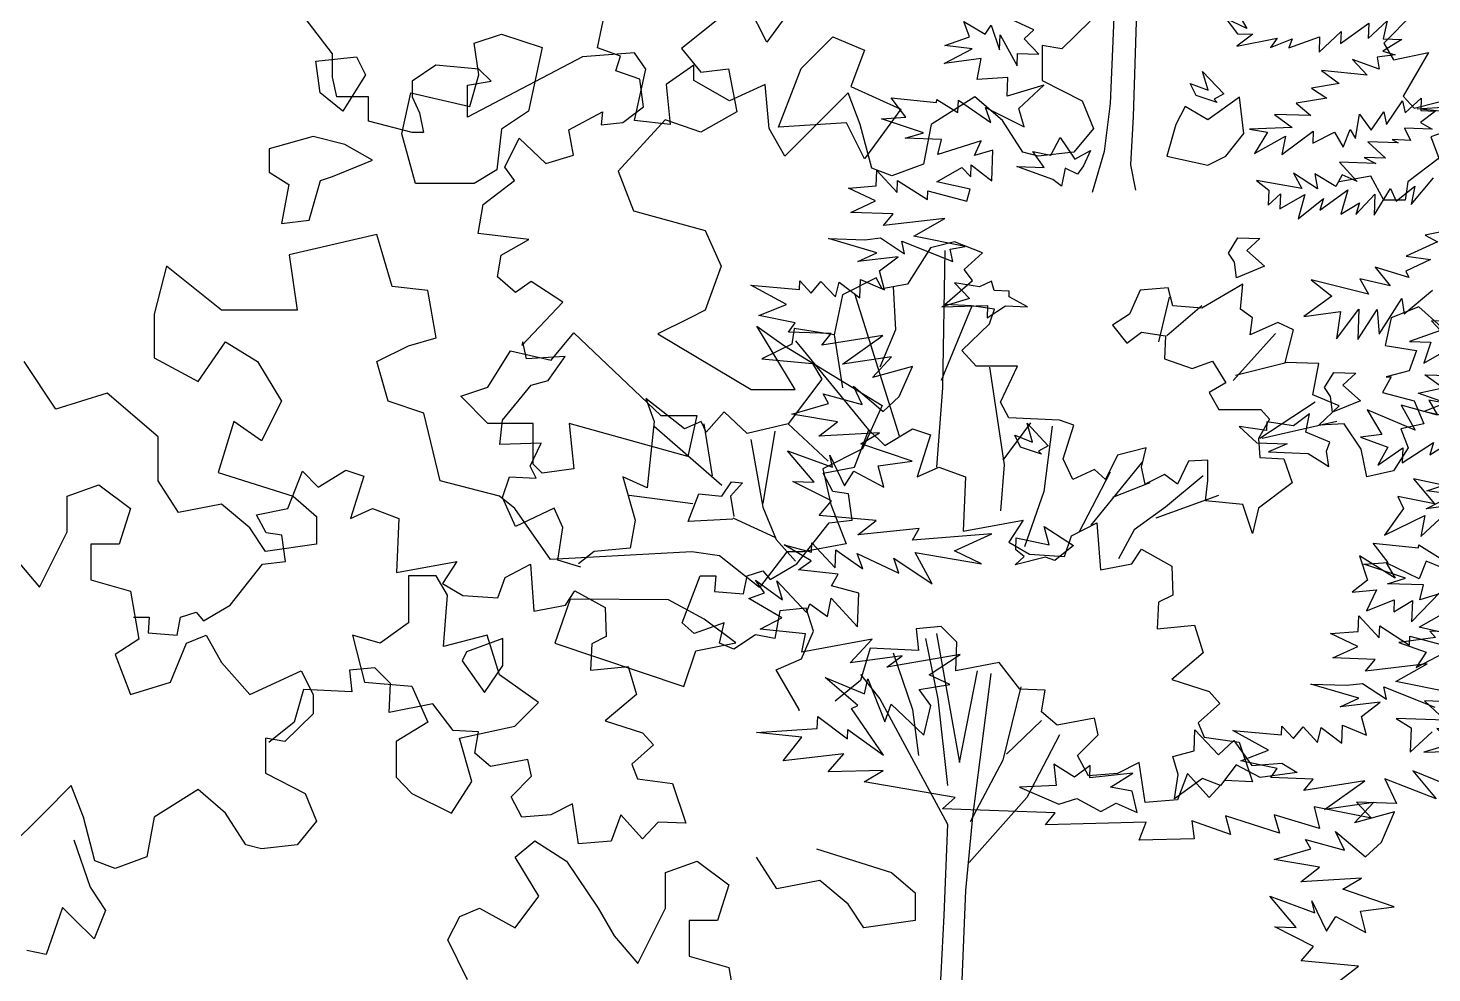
# Model space of a CAD drawing. Header units: inches. Extents: x -11 to 128, y 7 to 56.
# Drawn here: x 62.269 to 62.82, y 22.025 to 22.396 of the extents above; entities that cross this region are included whole.
import ezdxf

# ---------------------------------------------------------------- set-up
doc = ezdxf.new("R2010")
doc.units = ezdxf.units.IN
doc.header["$MEASUREMENT"] = 0
doc.layers.add('CAY', color=94, linetype='Continuous')
doc.layers.add('CAY-3', color=61, linetype='Continuous')
picture_1 = doc.add_image_def('image1.jpg', size_in_pixel=(1680, 1093))

# ---------------------------------------------------------------- blocks, each defined once
blk = doc.blocks.new('A$C76451831')
at = {"layer": 'CAY'}
for p, q in [((4402.8, 717.8), (4374.9, 696.9)), ((4342.7, 701.7), (4314.8, 696.9)), ((4354.1, 680.8), (4342.7, 701.7)), ((4374.9, 696.9), (4372.6, 680.8)), ((4372.6, 680.8), (4354.1, 680.8)), ((3915.1, 501.1), (3898, 463.3)), ((3898, 463.3), (3863.2, 445.6)), ((3863.2, 445.6), (3870.3, 414.4)), ((3870.3, 414.4), (3883.8, 380.2)), ((3831.9, 373.1), (3807.8, 341.8)), ((3846.1, 373.1), (3831.9, 373.1)), ((3883.8, 380.2), (3846.1, 373.1))]:
    blk.add_line(p, q, dxfattribs=at)
for points in [[(530, 749.3), (509.9, 755.6), (514.2, 784.1), (506.8, 800.9), (473, 785.1), (461.4, 810.4), (467.7, 828.4), (490.9, 827.3), (485.7, 837.9), (495.2, 857.9), (459.3, 856.8), (461.4, 877.9), (486.7, 908.5), (501.5, 912.7), (516.3, 933.8), (482.5, 931.7), (479.3, 946.5), (478.3, 943.3), (514.2, 981.3), (486.7, 999.2), (473, 989.7), (457.2, 1003.4), (460.4, 1022.4), (484.6, 1036.1), (440.3, 1041.4), (444.5, 1066.7), (472, 1087.8), (463.5, 1099.4), (476.2, 1124.7), (499.4, 1102.6), (523.6, 1110), (519.4, 1132.1), (549, 1147.9), (547.9, 1136.3), (566.9, 1138.4), (584.8, 1152.1), (581.7, 1176.4), (560.6, 1183.8), (564.8, 1196.4), (544.7, 1203.8), (551.1, 1234.4)], [(1257.7, 1233.4), (1232.4, 1208), (1240.8, 1193.3), (1271.4, 1199.6), (1249.3, 1161.6), (1258.8, 1151.1), (1296.7, 1160.6)], [(1288.3, 1131.1), (1273.5, 1125.8), (1280.9, 1105.7)], [(1302, 942.3), (1263, 977.1), (1238.7, 967.6), (1233.4, 943.3), (1260.9, 939.1), (1254.5, 921.2), (1234.5, 915.9), (1238.7, 915.9), (1231.3, 902.2), (1258.8, 894.8), (1267.2, 874.8), (1247.2, 870.5), (1253.5, 853.7)], [(1145, 210.9), (1105.3, 215), (1158.5, 218.6)], [(1193.8, 387.8), (1210.1, 400.4), (1160, 404.8), (1170.8, 417.6), (1137, 434.6), (1155.6, 434), (1132.5, 461.5), (1171.9, 447), (1169.5, 457.5), (1182.2, 430.8), (1190.3, 443.7), (1216.6, 429.6), (1211.8, 448.3), (1241.4, 452.3), (1196.6, 467.5), (1212.8, 477.3), (1159.7, 474.2), (1176, 486.8), (1136.3, 493.6), (1168.4, 502.9), (1163.7, 511.2), (1197.8, 501.9), (1190.2, 518), (1216.2, 495.8), (1230.2, 508.9), (1241.6, 535.3), (1206.8, 525.6), (1223.3, 543.6), (1180.5, 537.4), (1215.8, 562.4), (1162.5, 553.9), (1170.5, 564), (1133.4, 565.3), (1139.1, 573.3), (1107.2, 579.8), (1131.5, 589.4), (1100.4, 606.4), (1142.9, 602.6), (1143.1, 610.3), (1153.2, 599.5), (1161.7, 609.7), (1174.4, 596.1), (1177.5, 609.1), (1195.6, 595.3), (1196.2, 611.2), (1217.2, 602.3), (1212.8, 618.8), (1229.1, 631.3), (1194, 627.1), (1210.6, 634.7), (1168.4, 647.1), (1200.1, 646), (1213.8, 647.7), (1234.6, 633.9), (1232.3, 644.8), (1276.9, 627)], [(1287.8, 640.2), (1242.8, 649.4), (1270.1, 664.8), (1216.4, 658.5), (1224.9, 668.7), (1187.8, 670), (1209.5, 680.1), (1185.8, 691.3), (1209.9, 693.2), (1210.4, 706.8), (1228.3, 687.6), (1228.7, 698), (1254.8, 681.2), (1255.1, 688.9), (1289.2, 680)], [(1292.3, 690.3), (1263.1, 696.8), (1284.8, 709.2)], [(1301.9, 732.6), (1263.9, 720.8), (1267.1, 733.8), (1235.4, 734.9), (1251.4, 739.8), (1214.7, 752), (1236, 753.5), (1223, 770.3), (1262.8, 766.2), (1262.9, 768.9), (1281.5, 757.4)], [(1301.7, 804.7), (1269.4, 800.4), (1293.9, 813.1), (1270, 816.2), (1291.5, 823.6)], [(1296.2, 879.2), (1266.9, 885.7), (1286.2, 893.2), (1262.5, 901.7), (1284, 906.4), (1268.1, 917.8), (1289.3, 917.1)], [(4229.1, 839.4), (4234.2, 831), (4215.9, 839.8), (4225.9, 826.3), (4239.5, 825.9), (4225.5, 815.5), (4260.6, 822.4), (4254.9, 814.4), (4273.8, 821.9), (4270.8, 813.9), (4297.8, 823.8), (4297.4, 810.2), (4316.6, 828.2), (4316.2, 817.7), (4340.9, 835.5), (4340.4, 822.3), (4356.8, 837.6), (4353.5, 821.9), (4369.8, 821.3), (4353.1, 811), (4363.9, 807.9), (4348, 805.8), (4349.9, 795.3), (4326.6, 803.8), (4339.3, 790.2), (4299.5, 794.3), (4315, 782.9), (4290.8, 778.7), (4304.1, 770.1), (4277.2, 765.6), (4290, 754.7), (4258.3, 755.8), (4273.8, 744.4), (4236.6, 743), (4252.3, 740.2), (4240.8, 721.6), (4268.1, 736.9), (4264.8, 720.7), (4292.2, 741.1), (4291.9, 730.6), (4310.8, 740.4), (4318.5, 727), (4324.5, 742.7), (4329.2, 734.8), (4332.6, 756), (4343, 742), (4354, 757.9), (4356.3, 747), (4370.2, 767.8), (4372.6, 757.3), (4386.6, 770), (4386.2, 759.1), (4399.3, 758.6), (4385.9, 748.7), (4396.1, 742.9), (4372.1, 743.7), (4377.2, 733.1), (4361.3, 733.7), (4366.6, 730.8), (4339.9, 731.7), (4355.3, 717.6), (4336.8, 718.2), (4347, 712.9), (4315.3, 714), (4330.6, 697.1), (4317.6, 703), (4311.9, 692.8), (4293.7, 703.8), (4295.9, 690.6), (4275.1, 704.5), (4282.3, 691.1), (4242.7, 697.9), (4253.3, 689.4), (4252.8, 676.3), (4263.6, 686.3), (4263.1, 673.2), (4284.9, 685.6), (4279.1, 664.5), (4301.1, 682.3), (4298, 672), (4322.6, 689.7), (4316.4, 668.6), (4332.6, 678.5), (4329.6, 668.1), (4346.1, 686.1), (4345.4, 667.6), (4359.8, 691.1), (4364.9, 680), (4381.2, 693.1), (4377.9, 676.9), (4397.3, 700.2)], [(4422.5, 656.7), (4390.1, 650.1), (4400.8, 644.3), (4373.6, 631.7), (4394.8, 628.7), (4373.2, 618.6), (4375.7, 613), (4346.5, 622.2), (4359.6, 605.9), (4333, 611.8), (4340.7, 598.4), (4290.4, 611), (4308.5, 596.8), (4283.9, 579.1), (4316.2, 583.4), (4312.6, 559.5), (4332.1, 585.5), (4331.2, 558.8), (4348, 585), (4349.9, 563.6), (4369.6, 594.7), (4371.9, 581.4), (4396.6, 601.9)], [(4416.9, 574.4), (4395.7, 575.2), (4403.5, 566.7), (4376.5, 557.2), (4395, 556.6), (4388.9, 538.2), (4410.7, 550.6)], [(4427.4, 499.2), (4393.2, 505.9), (4400.9, 492.5), (4369.1, 501.3), (4381.4, 479.5), (4339.5, 497.3), (4352.3, 475.6), (4333.6, 473.5), (4357.4, 464.5), (4348.7, 449), (4370.5, 464.1), (4370, 450.9), (4397.4, 468.6), (4394.3, 457.8), (4418.8, 473.3)], [(4422.2, 427.8), (4380, 437), (4398.2, 415), (4366.3, 421.6), (4371.3, 411), (4354.7, 387.5), (4389.7, 404.9), (4386.3, 386.4), (4402.7, 401.7)], [(4419.6, 353.1), (4391, 365), (4385, 349.3), (4356.1, 363.5), (4363.8, 350.1), (4332.7, 369.7), (4339.7, 348.2), (4326.2, 337.8), (4347.6, 339.7), (4338.8, 321.5), (4363.1, 331), (4362.7, 320.6), (4379, 330.5), (4378.3, 311.9), (4403.2, 337.8)], [(4407.5, 303.2), (4394.3, 303.7), (4399.1, 298), (4367.2, 293.7), (4391, 285.2), (4382.3, 271.9), (4406.8, 284.6)], [(4426.6, 241.3), (4389.5, 242.6), (4407.5, 225.7), (4364.9, 227.2), (4377.8, 219), (4377, 197.7), (4396.2, 215.6)], [(4436.8, 158), (4379.2, 181.3), (4399.6, 157), (4354.9, 174.5), (4365, 152.8), (4330.2, 154), (4343.3, 140), (4292.9, 149.9), (4297.7, 131.1), (4258.2, 142.9), (4262.6, 126.9), (4215.6, 142.2), (4220, 125.7), (4186, 137.8), (4188.1, 121.8), (4140.1, 120.8), (4146.1, 136.4), (4058.1, 134.1), (4066.6, 144.6), (3967.9, 148.1), (3979.1, 158.1), (3899.4, 171.8), (3916.1, 181.6), (3868, 180.6), (3881.7, 196.4), (3828.5, 190.1), (3845, 210.9), (3805.3, 215), (3858.5, 218.6), (3858.8, 229), (3884.9, 209.5), (3885.2, 217.6), (3916.5, 195.2), (3888.5, 236.1), (3894, 238.6), (3865.5, 263.2), (3899.8, 248.8), (3902.6, 261.9), (3917.6, 224.2), (3923.1, 239.9), (3951.6, 212.6), (3957.9, 238.7), (3947.6, 252.6), (3974.4, 257.1), (3956.2, 265.5), (3983.5, 283.1), (3919.2, 272.2), (3932.7, 282.1), (3887.2, 276), (3906.5, 296.7), (3844.9, 285.2), (3848.2, 301.4), (3808.5, 305.5), (3827.4, 315.3), (3798.5, 332.2), (3812.3, 337.1), (3804.5, 348.3), (3827.9, 331.1), (3823.1, 347.6), (3848.9, 320), (3851.8, 327.6), (3867.3, 316.6), (3870.6, 332.4), (3893.7, 307.5), (3894.8, 337), (3871, 343.2), (3876.8, 353.5), (3842, 357.4), (3853.2, 365.2), (3829.6, 379.1), (3853.4, 372.9), (3853.7, 381), (3874.2, 359), (3874.8, 374.8), (3898.2, 358.2), (3893.2, 371.5), (3929.8, 354.3), (3925.3, 367.6), (3958.9, 345.2), (3944, 372.4), (4002.2, 362.7), (3978.5, 373.9), (4011.2, 388.7), (3941.7, 383.4), (3947.5, 393.6), (3893.8, 387.8), (3910.1, 400.4), (3860, 404.8), (3870.8, 417.6), (3837, 434.6), (3855.6, 434), (3832.5, 461.5), (3871.9, 447), (3869.5, 457.5), (3882.2, 430.8), (3890.3, 443.7), (3916.6, 429.6), (3911.8, 448.3), (3941.4, 452.3), (3896.6, 467.5), (3912.8, 477.3), (3859.7, 474.2), (3876, 486.8), (3836.3, 493.6), (3868.4, 502.9), (3863.7, 511.2), (3897.8, 501.9), (3890.2, 518), (3916.2, 495.8), (3930.2, 508.9), (3941.6, 535.3), (3906.8, 525.6), (3923.3, 543.6), (3880.5, 537.4), (3915.8, 562.4), (3862.5, 553.9), (3870.5, 564), (3833.4, 565.3), (3839.1, 573.3), (3807.2, 579.8), (3831.5, 589.4), (3800.4, 606.4), (3842.9, 602.6), (3843.1, 610.3), (3853.2, 599.5), (3861.7, 609.7), (3874.4, 596.1), (3877.5, 609.1), (3895.6, 595.3), (3896.2, 611.2), (3917.2, 602.3), (3912.8, 618.8), (3929.1, 631.3), (3894, 627.1), (3910.6, 634.7), (3868.4, 647.1), (3900.1, 646), (3913.8, 647.7), (3934.6, 633.9), (3932.3, 644.8), (3976.9, 627), (3974.6, 637.9), (3987.8, 640.2), (3942.8, 649.4), (3970.1, 664.8), (3916.4, 658.5), (3924.9, 668.7), (3887.8, 670), (3909.5, 680.1), (3885.8, 691.3), (3909.9, 693.2), (3910.4, 706.8), (3928.3, 687.6), (3928.7, 698), (3954.8, 681.2), (3955.1, 688.9), (3989.2, 680), (3992.3, 690.3), (3963.1, 696.8), (3984.8, 709.2), (3992.7, 701.2), (3993, 711.6), (4011.1, 697.8), (4012.1, 724.6), (3996, 719.7), (4001.9, 732.6), (3963.9, 720.8), (3967.1, 733.8), (3935.4, 734.9), (3951.4, 739.8), (3914.7, 752), (3936, 753.5), (3923, 770.3), (3962.8, 766.2), (3962.9, 768.9), (3981.5, 757.4), (3981.9, 768.2), (4010.2, 748.6), (4005.7, 761.9), (4039.5, 744.9), (4034.6, 760.9), (4056.7, 781.5), (4024.6, 771.7), (4025.2, 788), (3998.4, 786.2), (4001.7, 804.7), (3969.4, 800.4), (3993.9, 813.1), (3970, 816.2), (3991.5, 823.6), (3986.5, 837), (4005.2, 825.9), (4010.4, 833.9), (4017.9, 812.3), (4018.3, 825.4), (4033.2, 798.2), (4033.6, 809), (4052.2, 808.4), (4039.5, 822), (4047.9, 829.8), (4029.6, 838.2)], [(1253.5, 853.7), (1240.8, 833.6), (1217.6, 828.4), (1212.4, 852.6), (1197.6, 874.8), (1175.4, 873.7), (1193.4, 890.6), (1170.2, 900.1), (1175.4, 927.5), (1145.9, 928.6), (1153.3, 957), (1139.6, 963.4), (1115.3, 952.8), (1117.4, 967.6), (1106.9, 975), (1109, 997.1), (1073.1, 976), (1047.8, 978.1), (1043.6, 993.9), (1019.3, 991.8), (1009.9, 970.7), (995.1, 961.2), (1007.7, 945.4), (1020.4, 954.9), (1041.5, 951.8), (1040.4, 931.7), (1064.7, 923.3), (1082.6, 929.6), (1094.2, 910.6), (1079.5, 902.2), (1087.9, 887.4), (1124.8, 887.4), (1132.2, 879), (1122.7, 862.1), (1123.8, 845.2), (1144.9, 844.2), (1152.2, 823.1), (1122.7, 800.9), (1117.4, 778.8), (1109, 804.1), (1076.3, 807.3), (1078.4, 825.2), (1078.4, 843.1), (1061.5, 842.1), (1052, 822), (1040.4, 830.5), (1023.6, 822), (1020.4, 836.8), (1024.6, 853.7), (999.3, 847.3), (988.8, 826.2), (979.3, 834.7), (960.3, 826.2), (951.8, 844.2), (961.3, 873.7), (948.7, 877.9), (904.4, 880), (897, 893.7), (911.8, 925.4), (875.9, 925.4), (863.3, 939.1), (887.5, 962.3), (891.7, 975), (871.7, 978.1), (848.5, 979.2), (872.7, 1000.3), (865.4, 1009.8), (881.2, 1024.5), (856.9, 1034), (835.8, 1028.7), (815.8, 997.1), (793.6, 992.9), (788.4, 1002.4), (758.8, 987.6), (751.5, 952.8), (716.7, 958.1), (714.5, 944.4), (688.2, 931.7), (732.5, 927.5), (740.9, 913.8), (711.4, 874.8), (675.5, 866.3), (655.5, 885.3), (639.7, 867.4), (635.4, 876.9), (620.7, 870.5), (586.9, 896.9), (594.3, 876.9), (588, 818.9), (566.9, 828.4), (577.4, 790.4), (573.2, 766.1), (541.6, 763), (527.9, 752.4)], [(848.5, 1026.6), (846.4, 906.4), (841.1, 836.8)], [(803.1, 995), (805.2, 957), (791.5, 924.3)], [(769.4, 988.7), (808.4, 864.2)], [(1044.7, 985.5), (1035.2, 946.5)], [(871.7, 977.1), (845.3, 912.7)], [(1073.1, 978.1), (1042.6, 951.8)], [(717.7, 947.5), (784.2, 866.3)], [(751.5, 952.8), (758.8, 906.4)], [(1137.5, 953.9), (1100.6, 912.7)], [(887.5, 924.3), (900.2, 838.9), (897, 798.8)], [(1148, 928.6), (1102.7, 917)], [(1172.3, 893.7), (1123.8, 862.1)], [(594.3, 872.7), (653.4, 821)], [(637.6, 874.8), (644.9, 829.4)], [(711.4, 874.8), (746.2, 842.1)], [(923.4, 875.8), (899.1, 843.1)], [(942.4, 872.7), (935, 815.7), (918.1, 767.2)], [(1191.3, 876.9), (1125.9, 862.1)], [(634.4, 741.9), (648.1, 741.9), (647, 728.2), (672.4, 726.1), (675.5, 741.9), (689.2, 746.1), (695.6, 738.7), (718.8, 752.4), (747.2, 788.3), (767.3, 790.4), (764.1, 813.6), (750.4, 815.7), (742, 831.5), (769.4, 836.8), (782, 869.5), (795.8, 855.8), (820, 870.5), (835.8, 865.3), (824.2, 828.4), (843.2, 836.8), (866.4, 828.4), (864.3, 780.9), (917, 790.4), (904.4, 771.4), (922.3, 760.9), (952.9, 758.7), (959.2, 776.7), (981.4, 788.3), (984.5, 747.1), (1012, 752.4), (1020.4, 765.1), (1046.8, 750.3), (1047.8, 725), (1035.2, 718.7), (1034.1, 695.5), (1066.8, 698.6), (1074.2, 674.4), (1046.8, 651.2), (1079.5, 640.6), (1089, 630.1), (1070, 613.2), (1075.2, 600.5), (1105.8, 596.3), (1117.4, 561.5), (1093.2, 562.6), (1079.5, 547.8), (1060.5, 568.9), (1052, 545.7), (1023.6, 543.6), (1018.3, 578.4), (999.3, 568.9), (974, 566.8), (964.5, 584.7), (982.4, 602.7), (979.3, 617.4), (946.6, 611.1), (932.9, 622.7), (936, 641.7), (913.9, 642.7), (895.9, 665.9), (858, 658.6), (859, 683.9), (845.3, 697.6), (823.2, 695.5), (825.3, 676.5), (783.1, 678.6), (774.7, 650.1), (752.5, 632.2)], [(678.7, 861.1), (689.2, 802), (700.8, 773.5), (717.7, 754.5)], [(699.8, 868.4), (689.2, 805.2)], [(1021.5, 842.1), (976.1, 786.2)], [(662.9, 791.4), (623.8, 789.3), (633.3, 813.6), (653.4, 811.5), (661.8, 824.1), (671.3, 823.1), (660.8, 811.5), (663.9, 793.6)], [(993, 832.6), (965.6, 779.8)], [(1027.8, 823.1), (995.1, 810.4)], [(1074.2, 829.4), (1041.5, 802), (1014.1, 782), (1000.4, 756.6)], [(572.2, 812.5), (628.1, 805.2)], [(1033.1, 792.5), (1087.9, 812.5)], [(662.9, 792.5), (699.8, 775.6)], [(720.9, 623.7), (720.9, 624.8), (700.8, 659.6), (723, 669.1), (733.5, 693.4), (727.2, 713.4), (704, 711.3), (699.8, 687), (682.9, 690.2), (663.9, 677.5), (651.3, 682.8), (655.5, 700.7), (629.1, 691.2), (618.6, 700.7), (634.4, 741.9)], [(841.1, 691.2), (861.1, 578.4), (877, 658.6)], [(831.6, 687), (842.2, 634.3), (850.6, 558.4)], [(803.1, 674.4), (820, 624.8), (825.3, 584.7)], [(774.7, 655.4), (791.5, 634.3), (850.6, 524.6), (847.4, 444.5), (842.2, 343.2), (836.9, 219.8), (831.6, 177.6), (821.1, 141.8)], [(888.6, 656.4), (872.7, 530.9), (866.4, 466.6), (861.1, 337.9), (856.9, 208.2), (854.8, 166), (859, 143.9)], [(914.9, 644.8), (899.1, 580.5), (870.6, 526.7)], [(932.9, 615.3), (902.3, 585.8)], [(948.7, 602.7), (920.2, 547.8), (869.6, 490.9)]]:
    blk.add_lwpolyline(points, dxfattribs=at)
for points in [[(722.8, 1185.8), (750.5, 1213.5), (778.2, 1201.7), (766.3, 1170), (809.9, 1150.2), (778.2, 1106.6), (762.4, 1138.3), (703, 1134.3)], [(1109.9, 1128.8), (1106, 1160.5), (1078.3, 1140.7), (1058.5, 1152.6), (1050.5, 1136.7), (1042.6, 1109), (1078.3, 1101.1), (1094.1, 1109)], [(4208.2, 766.2), (4189.8, 772.3), (4184.7, 782.9), (4200.4, 776.9), (4195.5, 793.4), (4213.9, 773.7), (4205.6, 769)], [(4064.6, 698.7), (4032.9, 710.2), (4056.9, 709.4), (4046.9, 723.3), (4062.7, 720.1), (4070.9, 735.6), (4083.8, 716.6), (4097.3, 724.3), (4091.3, 710.9), (4086.1, 703.4), (4075.4, 708.7), (4072.1, 693)], [(4223.4, 626.6), (4218.2, 634.5), (4226.4, 647.8), (4245.4, 647.1), (4234.2, 636.7), (4249.6, 623), (4225.2, 612.9)], [(1313.2, 601.7), (1310.8, 609.9), (1300.2, 604.8), (1278.6, 608.3), (1291.7, 594.7), (1267.4, 587.4), (1307.3, 588.7), (1306.9, 577.9), (1323.2, 588.2), (1342.2, 587.5), (1326.2, 596.2), (1326.3, 601.2)], [(4013.2, 601.7), (4010.8, 609.9), (4000.2, 604.8), (3978.6, 608.3), (3991.7, 594.7), (3967.4, 587.4), (4007.3, 588.7), (4006.9, 577.9), (4023.2, 588.2), (4042.2, 587.5), (4026.2, 596.2), (4026.3, 601.2)], [(4307.3, 508.9), (4302.2, 516.8), (4310.3, 530.1), (4329.4, 529.4), (4318.1, 518.9), (4333.5, 505.2), (4309.1, 495.2)], [(4303.8, 461), (4306.8, 469), (4285.8, 477.9), (4289, 493.7), (4275.1, 483.3), (4251.6, 486.8), (4251.4, 479.1), (4227.5, 482.7), (4242.8, 468.5), (4269.5, 467.6), (4253, 460.5), (4287.8, 459.2), (4306, 447.7)], [(4054.6, 458.4), (4036.2, 464.5), (4031.1, 475.1), (4046.8, 469.1), (4041.9, 485.6), (4060.3, 465.9), (4052, 461.2)], [(4032, 374.8), (4032.4, 385.2), (4061.2, 379.2), (4056.8, 395.2), (4082.5, 378.5), (4066.1, 365.4), (4058.1, 368.4), (4031.6, 361.7), (4039.5, 369.1)], [(4174.2, 178.1), (4169.4, 194.1), (4188.1, 198.9), (4188.8, 217.4), (4209.3, 195.4), (4222.9, 208.1), (4238.4, 186.2), (4264.8, 188), (4278.1, 179.9), (4245.8, 175.6), (4224.8, 186.7), (4211.1, 168.6), (4195.4, 174.6), (4170.8, 156.9)], [(4138.2, 144.9), (4133.9, 163.6), (4114.9, 167), (4134.4, 179.5), (4096.7, 175.3), (4097, 186.2), (4083.5, 175.8), (4065.4, 187.3), (4067.4, 168.6), (4035.2, 167), (4069.6, 152.2), (4085.6, 157.1), (4106.5, 146), (4119.9, 153.2)]]:
    blk.add_lwpolyline(points, close=True, dxfattribs=at)
at = {"layer": 'CAY-3'}
for p, q in [((3774.4, 841.1), (3739.6, 813.4)), ((3739.6, 813.4), (3756.7, 792.8)), ((3756.7, 792.8), (3780.9, 795.7)), ((3780.9, 795.7), (3788, 758)), ((3725.5, 750.9), (3684.2, 706.1)), ((3756.7, 740.3), (3725.5, 750.9)), ((3788, 758), (3756.7, 740.3)), ((3684.2, 706.1), (3697.8, 671.3)), ((3697.8, 671.3), (3760.3, 654.2)), ((3760.3, 654.2), (3774.4, 622.9)), ((3473.1, 650.6), (3396.5, 632.9)), ((3486.7, 605.2), (3473.1, 650.6)), ((3396.5, 632.9), (3403.5, 584.6)), ((3289.2, 622.9), (3278.5, 581)), ((3337.5, 584.6), (3289.2, 622.9)), ((3774.4, 622.9), (3760.3, 584.6)), ((3517.9, 601.7), (3486.7, 605.2)), ((3525, 560.4), (3517.9, 601.7)), ((3278.5, 581), (3278.5, 542.7)), ((3403.5, 584.6), (3337.5, 584.6)), ((3746.7, 577.5), (3719, 563.9)), ((3760.3, 584.6), (3746.7, 577.5)), ((3839, 515.2), (3805.7, 570.4)), ((3805.7, 570.4), (3829.8, 553.3)), ((3316.9, 522), (3341, 556.8)), ((3341, 556.8), (3368.8, 539.7)), ((3473.1, 539.7), (3500.8, 553.3)), ((3500.8, 553.3), (3525, 560.4)), ((3719, 563.9), (3800.7, 515.2)), ((3829.8, 553.3), (3915.1, 501.1)), ((3278.5, 542.7), (3316.9, 522)), ((3192.5, 497.8), (3164.8, 539.7)), ((3368.8, 539.7), (3390, 504.9)), ((3483.1, 504.9), (3473.1, 539.7)), ((86.7, 510.8), (100.8, 469.5)), ((472.7, 495.7), (489.8, 509.9)), ((489.8, 509.9), (517.5, 492.2)), ((3237.3, 512), (3192.5, 497.8)), ((3282.1, 473.7), (3237.3, 512)), ((3390, 504.9), (3372.3, 470.1)), ((3514.4, 494.3), (3483.1, 504.9)), ((3800.7, 515.2), (3839, 515.2)), ((493.3, 461.5), (472.7, 495.7)), ((517.5, 492.2), (545.2, 450.9)), ((604.1, 482.1), (631.9, 492.2)), ((631.9, 492.2), (659.6, 471.5)), ((701.4, 468), (683.7, 495.7)), ((736.2, 502.8), (801.7, 482.1)), ((3528.5, 435.3), (3514.4, 494.3)), ((604.1, 450.9), (604.1, 482.1)), ((801.7, 482.1), (822.3, 464.4)), ((3348.1, 487.2), (3334.6, 442.4)), ((3372.3, 470.1), (3348.1, 487.2)), ((100.8, 469.5), (114.4, 448.9)), ((659.6, 471.5), (649.5, 440.3)), ((739.2, 475.1), (701.4, 468)), ((763.9, 454.4), (739.2, 475.1)), ((3282.1, 435.3), (3282.1, 473.7)), ((472.7, 433.8), (493.3, 461.5)), ((777.5, 433.8), (763.9, 454.4)), ((822.3, 464.4), (822.3, 440.3)), ((76.8, 451.7), (62.5, 410.5)), ((86.7, 441.8), (76.8, 451.7)), ((114.4, 448.9), (104.4, 424.1)), ((413.7, 423.2), (424.3, 443.8)), ((424.3, 443.8), (441.4, 450.9)), ((441.4, 450.9), (472.7, 433.8)), ((545.2, 450.9), (559.3, 426.7)), ((580, 402.5), (604.1, 450.9)), ((3334.6, 442.4), (3400, 421.8)), ((104.4, 424.1), (86.7, 441.8)), ((624.8, 440.3), (624.8, 409)), ((649.5, 440.3), (624.8, 440.3)), ((822.3, 440.3), (777.5, 433.8)), ((3202.5, 421.8), (3230.2, 431.8)), ((3230.2, 431.8), (3257.9, 411.1)), ((3299.8, 407.6), (3282.1, 435.3)), ((3580.4, 421.8), (3528.5, 435.3)), ((430.8, 388.4), (413.7, 423.2)), ((559.3, 426.7), (580, 402.5)), ((3202.5, 390.5), (3202.5, 421.8)), ((3400, 421.8), (3420.6, 404.1)), ((3594, 411.1), (3580.4, 421.8)), ((62.5, 410.5), (45.4, 414.1)), ((624.8, 409), (659.6, 399)), ((3257.9, 411.1), (3247.9, 379.9)), ((3337.5, 414.7), (3299.8, 407.6)), ((3362.3, 394), (3337.5, 414.7)), ((3625.2, 366.3), (3594, 411.1)), ((659.6, 399), (666.6, 357.1)), ((3375.8, 373.4), (3362.3, 394)), ((3420.6, 404.1), (3420.6, 379.9)), ((3178.3, 342.1), (3202.5, 390.5)), ((3223.1, 379.9), (3223.1, 348.6)), ((3247.9, 379.9), (3223.1, 379.9)), ((3420.6, 379.9), (3375.8, 373.4)), ((3748.8, 373.1), (3625.2, 366.3)), ((3773, 369.5), (3748.8, 373.1)), ((3807.8, 341.8), (3773, 369.5)), ((3157.7, 366.3), (3178.3, 342.1)), ((3223.1, 348.6), (3257.9, 338.6)), ((3257.9, 338.6), (3265, 296.7)), ((3265, 296.7), (3244.4, 283.1)), ((3306.9, 293.2), (3323.9, 300.2)), ((3323.9, 300.2), (3337.5, 276.1)), ((156.8, 263.3), (132.7, 294.5)), ((819.4, 291.6), (794.6, 267.4)), ((3244.4, 283.1), (3257.9, 248.3)), ((3292.7, 259), (3306.9, 293.2)), ((794.6, 267.4), (777.5, 270.4)), ((777.5, 270.4), (777.5, 239.7)), ((3337.5, 276.1), (3362.3, 248.3)), ((156.8, 242.6), (156.8, 263.3)), ((375.4, 260.4), (274.7, 207.8)), ((420.8, 263.9), (375.4, 260.4)), ((430.8, 249.7), (420.8, 263.9)), ((3257.9, 248.3), (3292.7, 259)), ((3362.3, 248.3), (3407.1, 269)), ((3407.1, 269), (3417.7, 248.3)), ((247, 253.3), (226.4, 239.1)), ((284.8, 249.7), (247, 253.3)), ((295.4, 239.1), (284.8, 249.7)), ((420.8, 204.9), (430.8, 249.7)), ((472.7, 253.3), (448.5, 236.2)), ((472.7, 239.7), (472.7, 253.3)), ((3417.7, 248.3), (3417.7, 231.2)), ((160.4, 225.5), (156.8, 242.6)), ((226.4, 239.1), (226.4, 225.5)), ((274.7, 235.6), (295.4, 239.1)), ((274.7, 207.8), (274.7, 235.6)), ((448.5, 236.2), (452, 201.4)), ((503.9, 222), (472.7, 239.7)), ((535.2, 236.2), (503.9, 222)), ((538.7, 197.8), (535.2, 236.2)), ((777.5, 239.7), (812.3, 222)), ((188.1, 225.5), (160.4, 225.5)), ((188.1, 204.3), (188.1, 225.5)), ((226.4, 225.5), (232.9, 211.4)), ((607.7, 229.1), (583.5, 204.9)), ((618.3, 201.4), (607.7, 229.1)), ((718.5, 225.5), (680.2, 201.4)), ((742.7, 204.9), (718.5, 225.5)), ((812.3, 222), (822.3, 197.8)), ((3417.7, 231.2), (3392.9, 207)), ((232.9, 211.4), (236.4, 194.3)), ((3375.8, 210), (3375.8, 179.3)), ((3392.9, 207), (3375.8, 210)), ((226.4, 194.3), (188.1, 204.3)), ((452, 201.4), (420.8, 204.9)), ((552.3, 173.6), (538.7, 197.8)), ((583.5, 204.9), (552.3, 173.6)), ((628.3, 163), (618.3, 201.4)), ((680.2, 201.4), (673.7, 166.6)), ((760.4, 177.2), (742.7, 204.9)), ((822.3, 197.8), (805.2, 177.2)), ((236.4, 194.3), (226.4, 194.3)), ((774, 173.6), (760.4, 177.2)), ((805.2, 177.2), (774, 173.6)), ((3375.8, 179.3), (3410.6, 161.6)), ((646, 156.5), (628.3, 163)), ((673.7, 166.6), (646, 156.5)), ((3206, 168.7), (3181.9, 144.5)), ((3216.6, 141), (3206, 168.7)), ((3316.9, 165.2), (3278.5, 141)), ((3341, 144.5), (3316.9, 165.2)), ((3410.6, 161.6), (3420.6, 137.4)), ((3181.9, 144.5), (3150.6, 113.3)), ((3226.7, 102.6), (3216.6, 141)), ((3278.5, 141), (3272.1, 106.2)), ((3358.7, 116.8), (3341, 144.5)), ((3420.6, 137.4), (3403.5, 116.8)), ((3372.3, 113.3), (3358.7, 116.8)), ((3403.5, 116.8), (3372.3, 113.3)), ((3244.4, 96.1), (3226.7, 102.6)), ((3272.1, 106.2), (3244.4, 96.1))]:
    blk.add_line(p, q, dxfattribs=at)
blk.add_lwpolyline([(138.9, 705.6), (152.6, 705.6), (151.5, 691.9), (176.9, 689.8), (180, 705.6), (193.7, 709.9), (200.1, 702.5), (223.3, 716.2), (251.7, 752), (271.8, 754.2), (268.6, 777.4), (254.9, 779.5), (246.5, 795.3), (273.9, 800.6), (286.5, 833.3), (300.3, 819.5), (324.5, 834.3), (340.3, 829), (328.7, 792.1), (347.7, 800.6), (370.9, 792.1), (368.8, 744.7), (421.5, 754.2), (408.9, 735.2), (426.8, 724.6), (457.4, 722.5), (463.7, 740.4), (485.9, 752), (489, 710.9), (516.5, 716.2), (524.9, 728.8), (551.3, 714.1), (552.3, 688.8), (539.7, 682.4), (538.6, 659.2), (571.3, 662.4), (578.7, 638.1), (551.3, 614.9), (584, 604.4), (593.5, 593.8), (574.5, 577), (579.7, 564.3), (610.3, 560.1), (621.9, 525.3), (597.7, 526.3), (584, 511.6), (565, 532.7), (556.5, 509.5), (528.1, 507.4), (522.8, 542.2), (503.8, 532.7), (478.5, 530.6), (469, 548.5), (486.9, 566.4), (483.8, 581.2), (451.1, 574.9), (437.4, 586.5), (440.5, 605.4), (418.4, 606.5), (400.5, 629.7), (362.5, 622.3), (363.5, 647.6), (349.8, 661.3), (327.7, 659.2), (329.8, 640.3), (287.6, 642.4), (279.2, 613.9), (257, 596)], dxfattribs=at)
for points in [[(3495.1, 738.9), (3503, 774.6), (3554.5, 762.7), (3562.4, 790.4), (3558.4, 818.1), (3582.2, 826), (3617.8, 814.2), (3605.9, 758.7), (3582.2, 742.9), (3578.2, 707.2), (3558.4, 695.3), (3507, 695.3)], [(3423.8, 774.6), (3419.9, 802.3), (3455.5, 806.2), (3463.4, 790.4), (3443.6, 758.7)], [(430.1, 675.3), (426.1, 667.3), (445.9, 639.6), (461.7, 663.4), (461.7, 687.1)], [(3570.3, 517.1), (3590.1, 548.8), (3625.7, 540.9), (3645.5, 564.6), (3721.6, 492.2), (3753.2, 492.2), (3745.3, 456.6), (3641.6, 485.4), (3645.5, 445.8), (3617.8, 441.9), (3609.9, 449.8), (3609.9, 485.4), (3570.3, 485.4), (3546.6, 509.2)], [(481.1, 352.5), (508.8, 380.2), (536.5, 368.3), (524.6, 336.6), (568.2, 316.8), (536.5, 273.3), (520.7, 305), (461.3, 301)], [(3535, 335), (3525, 352.1), (3500.8, 352.1), (3500.8, 310.9), (3476.1, 293.2), (3451.9, 300.2), (3462.5, 259), (3503.8, 255.4), (3517.9, 224.1), (3490.2, 207), (3490.2, 175.8), (3503.8, 161.6), (3538.6, 144.5), (3556.3, 172.2), (3545.6, 210), (3594, 220.6), (3614.6, 241.3), (3580.4, 265.4), (3569.8, 300.2), (3531.5, 290.2)], [(3728.2, 331.2), (3642.3, 331.5), (3628.8, 293.2), (3741.7, 255.1), (3752.3, 286.4), (3787.1, 293.5), (3759.4, 314.1)], [(167.4, 183.7), (139.7, 190.7), (101.4, 180.1), (101.4, 159.5), (118.5, 148.9), (112, 114.6), (136.2, 117.6), (146.2, 152.4), (156.8, 155.9), (191.6, 170.1)]]:
    blk.add_lwpolyline(points, close=True, dxfattribs=at)

msp = doc.modelspace()

# ---------------------------------------------------------------- block references
at = {"layer": 'CAY', "xscale": 0.0004489089019145984, "yscale": 0.0004489089019145984, "zscale": 0.0004489089019145984}
for p in [(62.31846, 22.26819), (60.84706, 22.02325), (62.24839, 21.84829)]:
    msp.add_blockref('A$C76451831', p, dxfattribs=at)

# ---------------------------------------------------------------- pictures from other files: only their frames are drawn
image = msp.add_image(picture_1, insert=(12.49661, 7.37723), size_in_units=(74.4025, 48.40591))
image.dxf.flags = 6

doc.saveas('drawing.dxf')
